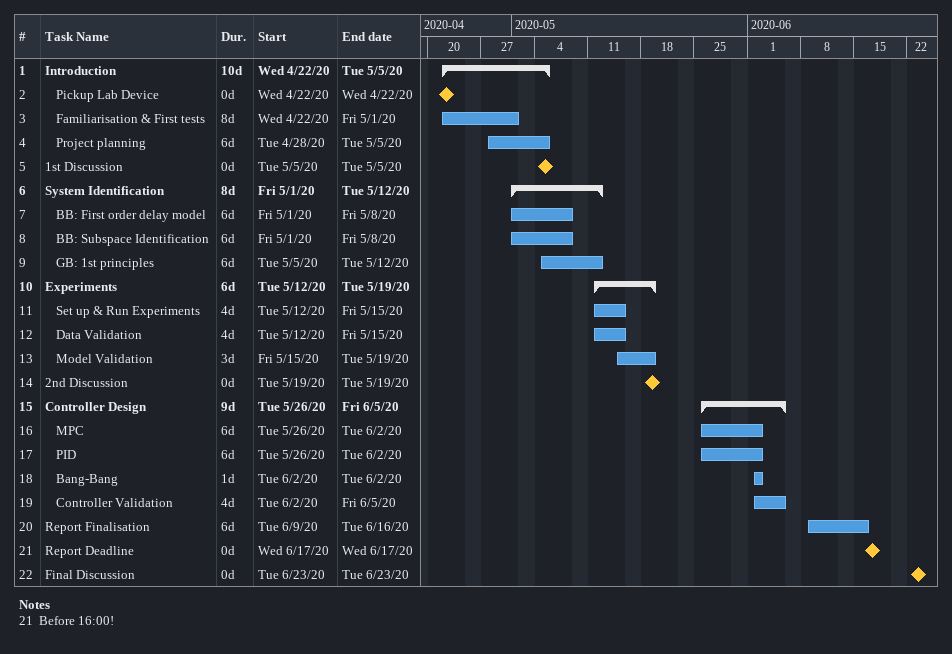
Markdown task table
| ID | Level | Task | Duration | Start | Finish |
|---|---|---|---|---|---|
| 1 | 1 | **Introduction** | 10d | 2020-04-22 | 2020-05-05 |
| 2 | 2 | Pickup Lab Device | 0d | 2020-04-22 | 2020-04-22 |
| 3 | 2 | Familiarisation & First tests | 8d | 2020-04-22 | 2020-05-01 |
| 4 | 2 | Project planning | 6d | 2020-04-28 | 2020-05-05 |
| 5 | 1 | 1st Discussion | 0d | 2020-05-05 | 2020-05-05 |
| 6 | 1 | **System Identification** | 8d | 2020-05-01 | 2020-05-12 |
| 7 | 2 | BB: First order delay model | 6d | 2020-05-01 | 2020-05-08 |
| 8 | 2 | BB: Subspace Identification | 6d | 2020-05-01 | 2020-05-08 |
| 9 | 2 | GB: 1st principles | 6d | 2020-05-05 | 2020-05-12 |
| 10 | 1 | **Experiments** | 6d | 2020-05-12 | 2020-05-19 |
| 11 | 2 | Set up & Run Experiments | 4d | 2020-05-12 | 2020-05-15 |
| 12 | 2 | Data Validation | 4d | 2020-05-12 | 2020-05-15 |
| 13 | 2 | Model Validation | 3d | 2020-05-15 | 2020-05-19 |
| 14 | 1 | 2nd Discussion | 0d | 2020-05-19 | 2020-05-19 |
| 15 | 1 | **Controller Design** | 9d | 2020-05-26 | 2020-06-05 |
| 16 | 2 | MPC | 6d | 2020-05-26 | 2020-06-02 |
| 17 | 2 | PID | 6d | 2020-05-26 | 2020-06-02 |
| 18 | 2 | Bang-Bang | 1d | 2020-06-02 | 2020-06-02 |
| 19 | 2 | Controller Validation | 4d | 2020-06-02 | 2020-06-05 |
| 20 | 1 | Report Finalisation | 6d | 2020-06-09 | 2020-06-16 |
| 21 | 1 | Report Deadline | 0d | 2020-06-17 | 2020-06-17 |
| 22 | 1 | Final Discussion | 0d | 2020-06-23 | 2020-06-23 |

Notes
- 21: Before 16:00!
